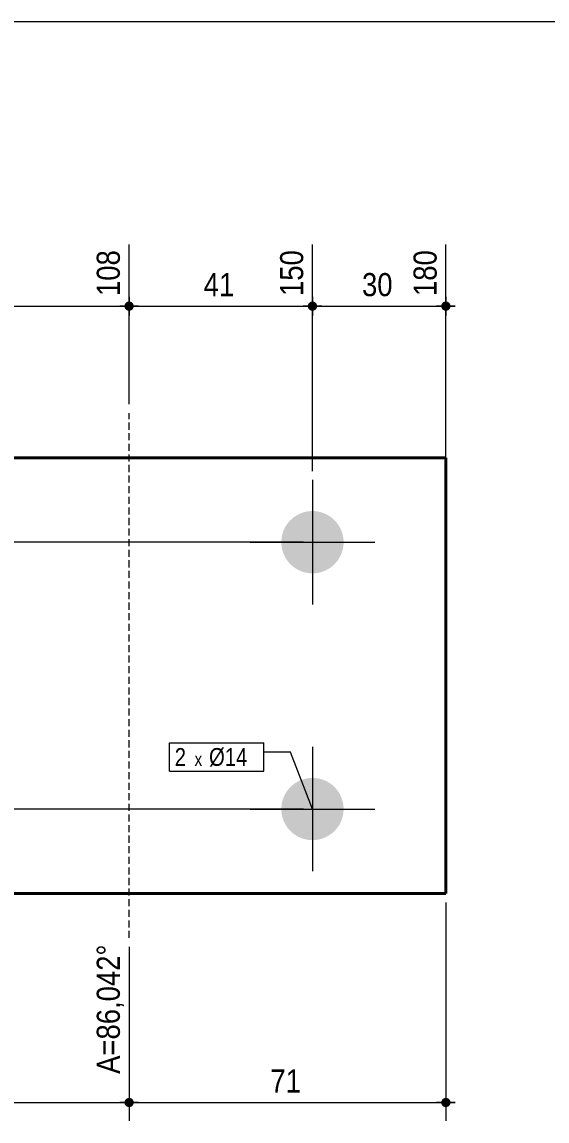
# Model space of a CAD drawing. Header units: millimetres. Extents: x 2 to 287, y 5 to 195.
# Drawn here: x 85.7 to 144.7, y 71.4 to 195 of the extents above; entities that cross this region are included whole.
import ezdxf

# ---------------------------------------------------------------- set-up
doc = ezdxf.new("R2010")
doc.units = ezdxf.units.MM
doc.linetypes.add('CACHE2', pattern=[1.190625, 0.79375, -0.396875])
for name, color, linetype, lineweight in [('Boulon', 7, 'Continuous', 0), ('Cache', 7, 'Continuous', 0), ('Cotation', 7, 'Continuous', 0), ('Désignation boulon', 3, 'Continuous', 0), ('Feuille dessin', 5, 'Continuous', 0), ('Piece', 2, 'Continuous', 0)]:
    doc.layers.add(name, color=color, linetype=linetype, lineweight=lineweight)
doc.styles.add('ARIAL', font='ARIAL.TTF')
doc.styles.add('COMIC_SANS_MS', font='COMIC.TTF')

# ---------------------------------------------------------------- blocks, each defined once
blk = doc.blocks.new('*A2')
at = {"layer": 'Boulon'}
for points in [[(118.24, 133.01), (118.16, 133.01), (118.07, 133.02), (117.99, 133.02), (117.9, 133.03), (117.82, 133.05), (117.73, 133.06), (117.65, 133.08), (117.56, 133.09), (117.48, 133.11), (117.4, 133.13), (117.31, 133.16), (117.23, 133.18), (117.15, 133.21), (117.07, 133.24), (116.99, 133.27), (116.91, 133.31), (116.83, 133.34), (116.76, 133.38), (116.68, 133.42), (116.6, 133.46), (116.53, 133.51), (116.46, 133.55), (116.39, 133.6), (116.31, 133.65), (116.24, 133.7), (116.18, 133.75), (116.11, 133.8), (116.04, 133.86), (115.98, 133.91), (115.92, 133.97), (115.85, 134.03), (115.79, 134.09), (115.74, 134.16), (115.68, 134.22), (115.62, 134.29), (115.57, 134.35), (115.52, 134.42), (115.47, 134.49), (115.42, 134.56), (115.37, 134.64), (115.33, 134.71), (115.28, 134.78), (115.24, 134.86), (115.2, 134.93), (115.17, 135.01), (115.13, 135.09), (115.1, 135.17), (115.06, 135.25), (115.03, 135.33), (115.01, 135.41), (114.98, 135.49), (114.96, 135.57), (114.93, 135.66), (114.91, 135.74), (114.9, 135.82), (114.88, 135.91), (114.87, 135.99), (114.86, 136.08), (114.85, 136.16), (114.84, 136.25), (114.83, 136.34), (114.83, 136.42), (114.83, 136.51), (114.83, 136.59), (114.83, 136.68), (114.84, 136.77), (114.85, 136.85), (114.86, 136.94), (114.87, 137.02), (114.88, 137.11), (114.9, 137.19), (114.91, 137.27), (114.93, 137.36), (114.96, 137.44), (114.98, 137.52), (115.01, 137.61), (115.03, 137.69), (115.06, 137.77), (115.1, 137.85), (115.13, 137.93), (115.17, 138), (115.2, 138.08), (115.24, 138.16), (115.28, 138.23), (115.33, 138.31), (115.37, 138.38), (115.42, 138.45), (115.47, 138.52), (115.52, 138.59), (115.57, 138.66), (115.62, 138.73), (115.68, 138.79), (115.74, 138.86), (115.79, 138.92), (115.85, 138.98), (115.92, 139.04), (115.98, 139.1), (116.04, 139.16), (116.11, 139.21), (116.18, 139.27), (116.24, 139.32), (116.31, 139.37), (116.39, 139.42), (116.46, 139.46), (116.53, 139.51), (116.6, 139.55), (116.68, 139.59), (116.76, 139.63), (116.83, 139.67), (116.91, 139.71), (116.99, 139.74), (117.07, 139.77), (117.15, 139.8), (117.23, 139.83), (117.31, 139.86), (117.4, 139.88), (117.48, 139.9), (117.56, 139.92), (117.65, 139.94), (117.73, 139.96), (117.82, 139.97), (117.9, 139.98), (117.99, 139.99), (118.07, 140), (118.16, 140), (118.24, 140.01), (118.33, 140.01), (118.42, 140.01), (118.5, 140), (118.59, 140), (118.67, 139.99), (118.76, 139.98), (118.84, 139.97), (118.93, 139.96), (119.01, 139.94), (119.1, 139.92), (119.18, 139.9), (119.26, 139.88), (119.35, 139.86), (119.43, 139.83), (119.51, 139.8), (119.59, 139.77), (119.67, 139.74), (119.75, 139.71), (119.83, 139.67), (119.9, 139.63), (119.98, 139.59), (120.05, 139.55), (120.13, 139.51), (120.2, 139.46), (120.27, 139.42), (120.35, 139.37), (120.41, 139.32), (120.48, 139.27), (120.55, 139.21), (120.62, 139.16), (120.68, 139.1), (120.74, 139.04), (120.8, 138.98), (120.86, 138.92), (120.92, 138.86), (120.98, 138.79), (121.04, 138.73), (121.09, 138.66), (121.14, 138.59), (121.19, 138.52), (121.24, 138.45), (121.29, 138.38), (121.33, 138.31), (121.38, 138.23), (121.42, 138.16), (121.46, 138.08), (121.49, 138), (121.53, 137.93), (121.56, 137.85), (121.6, 137.77), (121.63, 137.69), (121.65, 137.61), (121.68, 137.52), (121.7, 137.44), (121.72, 137.36), (121.74, 137.27), (121.76, 137.19), (121.78, 137.11), (121.79, 137.02), (121.8, 136.94), (121.81, 136.85), (121.82, 136.77), (121.83, 136.68), (121.83, 136.59), (121.83, 136.51), (121.83, 136.42), (121.83, 136.34), (121.82, 136.25), (121.81, 136.16), (121.8, 136.08), (121.79, 135.99), (121.78, 135.91), (121.76, 135.82), (121.74, 135.74), (121.72, 135.66), (121.7, 135.57), (121.68, 135.49), (121.65, 135.41), (121.63, 135.33), (121.6, 135.25), (121.56, 135.17), (121.53, 135.09), (121.49, 135.01), (121.46, 134.93), (121.42, 134.86), (121.38, 134.78), (121.33, 134.71), (121.29, 134.64), (121.24, 134.56), (121.19, 134.49), (121.14, 134.42), (121.09, 134.35), (121.04, 134.29), (120.98, 134.22), (120.92, 134.16), (120.86, 134.09), (120.8, 134.03), (120.74, 133.97), (120.68, 133.91), (120.62, 133.86), (120.55, 133.8), (120.48, 133.75), (120.41, 133.7), (120.35, 133.65), (120.27, 133.6), (120.2, 133.55), (120.13, 133.51), (120.05, 133.46), (119.98, 133.42), (119.9, 133.38), (119.83, 133.34), (119.75, 133.31), (119.67, 133.27), (119.59, 133.24), (119.51, 133.21), (119.43, 133.18), (119.35, 133.16), (119.26, 133.13), (119.18, 133.11), (119.1, 133.09), (119.01, 133.08), (118.93, 133.06), (118.84, 133.05), (118.76, 133.03), (118.67, 133.02), (118.59, 133.02), (118.5, 133.01), (118.42, 133.01), (118.33, 133.01)], [(118.24, 103.01), (118.16, 103.01), (118.07, 103.02), (117.99, 103.02), (117.9, 103.03), (117.82, 103.05), (117.73, 103.06), (117.65, 103.08), (117.56, 103.09), (117.48, 103.11), (117.4, 103.13), (117.31, 103.16), (117.23, 103.18), (117.15, 103.21), (117.07, 103.24), (116.99, 103.27), (116.91, 103.31), (116.83, 103.34), (116.76, 103.38), (116.68, 103.42), (116.6, 103.46), (116.53, 103.51), (116.46, 103.55), (116.39, 103.6), (116.31, 103.65), (116.24, 103.7), (116.18, 103.75), (116.11, 103.8), (116.04, 103.86), (115.98, 103.91), (115.92, 103.97), (115.85, 104.03), (115.79, 104.09), (115.74, 104.16), (115.68, 104.22), (115.62, 104.29), (115.57, 104.35), (115.52, 104.42), (115.47, 104.49), (115.42, 104.56), (115.37, 104.64), (115.33, 104.71), (115.28, 104.78), (115.24, 104.86), (115.2, 104.93), (115.17, 105.01), (115.13, 105.09), (115.1, 105.17), (115.06, 105.25), (115.03, 105.33), (115.01, 105.41), (114.98, 105.49), (114.96, 105.57), (114.93, 105.66), (114.91, 105.74), (114.9, 105.82), (114.88, 105.91), (114.87, 105.99), (114.86, 106.08), (114.85, 106.16), (114.84, 106.25), (114.83, 106.34), (114.83, 106.42), (114.83, 106.51), (114.83, 106.59), (114.83, 106.68), (114.84, 106.77), (114.85, 106.85), (114.86, 106.94), (114.87, 107.02), (114.88, 107.11), (114.9, 107.19), (114.91, 107.27), (114.93, 107.36), (114.96, 107.44), (114.98, 107.52), (115.01, 107.61), (115.03, 107.69), (115.06, 107.77), (115.1, 107.85), (115.13, 107.93), (115.17, 108), (115.2, 108.08), (115.24, 108.16), (115.28, 108.23), (115.33, 108.31), (115.37, 108.38), (115.42, 108.45), (115.47, 108.52), (115.52, 108.59), (115.57, 108.66), (115.62, 108.73), (115.68, 108.79), (115.74, 108.86), (115.79, 108.92), (115.85, 108.98), (115.92, 109.04), (115.98, 109.1), (116.04, 109.16), (116.11, 109.21), (116.18, 109.27), (116.24, 109.32), (116.31, 109.37), (116.39, 109.42), (116.46, 109.46), (116.53, 109.51), (116.6, 109.55), (116.68, 109.59), (116.76, 109.63), (116.83, 109.67), (116.91, 109.71), (116.99, 109.74), (117.07, 109.77), (117.15, 109.8), (117.23, 109.83), (117.31, 109.86), (117.4, 109.88), (117.48, 109.9), (117.56, 109.92), (117.65, 109.94), (117.73, 109.96), (117.82, 109.97), (117.9, 109.98), (117.99, 109.99), (118.07, 110), (118.16, 110), (118.24, 110.01), (118.33, 110.01), (118.42, 110.01), (118.5, 110), (118.59, 110), (118.67, 109.99), (118.76, 109.98), (118.84, 109.97), (118.93, 109.96), (119.01, 109.94), (119.1, 109.92), (119.18, 109.9), (119.26, 109.88), (119.35, 109.86), (119.43, 109.83), (119.51, 109.8), (119.59, 109.77), (119.67, 109.74), (119.75, 109.71), (119.83, 109.67), (119.9, 109.63), (119.98, 109.59), (120.05, 109.55), (120.13, 109.51), (120.2, 109.46), (120.27, 109.42), (120.35, 109.37), (120.41, 109.32), (120.48, 109.27), (120.55, 109.21), (120.62, 109.16), (120.68, 109.1), (120.74, 109.04), (120.8, 108.98), (120.86, 108.92), (120.92, 108.86), (120.98, 108.79), (121.04, 108.73), (121.09, 108.66), (121.14, 108.59), (121.19, 108.52), (121.24, 108.45), (121.29, 108.38), (121.33, 108.31), (121.38, 108.23), (121.42, 108.16), (121.46, 108.08), (121.49, 108), (121.53, 107.93), (121.56, 107.85), (121.6, 107.77), (121.63, 107.69), (121.65, 107.61), (121.68, 107.52), (121.7, 107.44), (121.72, 107.36), (121.74, 107.27), (121.76, 107.19), (121.78, 107.11), (121.79, 107.02), (121.8, 106.94), (121.81, 106.85), (121.82, 106.77), (121.83, 106.68), (121.83, 106.59), (121.83, 106.51), (121.83, 106.42), (121.83, 106.34), (121.82, 106.25), (121.81, 106.16), (121.8, 106.08), (121.79, 105.99), (121.78, 105.91), (121.76, 105.82), (121.74, 105.74), (121.72, 105.66), (121.7, 105.57), (121.68, 105.49), (121.65, 105.41), (121.63, 105.33), (121.6, 105.25), (121.56, 105.17), (121.53, 105.09), (121.49, 105.01), (121.46, 104.93), (121.42, 104.86), (121.38, 104.78), (121.33, 104.71), (121.29, 104.64), (121.24, 104.56), (121.19, 104.49), (121.14, 104.42), (121.09, 104.35), (121.04, 104.29), (120.98, 104.22), (120.92, 104.16), (120.86, 104.09), (120.8, 104.03), (120.74, 103.97), (120.68, 103.91), (120.62, 103.86), (120.55, 103.8), (120.48, 103.75), (120.41, 103.7), (120.35, 103.65), (120.27, 103.6), (120.2, 103.55), (120.13, 103.51), (120.05, 103.46), (119.98, 103.42), (119.9, 103.38), (119.83, 103.34), (119.75, 103.31), (119.67, 103.27), (119.59, 103.24), (119.51, 103.21), (119.43, 103.18), (119.35, 103.16), (119.26, 103.13), (119.18, 103.11), (119.1, 103.09), (119.01, 103.08), (118.93, 103.06), (118.84, 103.05), (118.76, 103.03), (118.67, 103.02), (118.59, 103.02), (118.5, 103.01), (118.42, 103.01), (118.33, 103.01)]]:
    blk.add_hatch(color=256, dxfattribs=at).paths.add_polyline_path(points, flags=17)
at = {"layer": 'Boulon', "linetype": 'Continuous', "lineweight": 0}
for p, q in [((118.33, 143.51), (118.33, 129.51)), ((111.33, 136.51), (125.33, 136.51)), ((118.33, 113.51), (118.33, 99.51)), ((111.33, 106.51), (125.33, 106.51))]:
    blk.add_line(p, q, dxfattribs=at)
blk = doc.blocks.new('*A3')
at = {"layer": 'Cache', "color": 7, "linetype": 'CACHE2', "lineweight": 20}
blk.add_line((97.720232, 92.007815), (97.720232, 151.007815), dxfattribs=at)
at = {"layer": 'Piece', "color": 2, "linetype": 'Continuous', "lineweight": 40}
for p, q in [((133.329719, 146.007815), (43.505356, 146.007815)), ((133.329719, 97.007815), (133.329719, 146.007815)), ((43.505356, 97.007815), (133.329719, 97.007815))]:
    blk.add_line(p, q, dxfattribs=at)
blk = doc.blocks.new('*A7')
at = {"layer": 'Feuille dessin', "linetype": 'Continuous', "lineweight": 0}
blk.add_line((282, 195), (5, 195), dxfattribs=at)
blk = doc.blocks.new('*A13')
at = {"layer": 'Cotation'}
for points in [[(68.48, 162.53), (68.45, 162.53), (68.43, 162.54), (68.4, 162.54), (68.38, 162.55), (68.35, 162.55), (68.33, 162.56), (68.3, 162.57), (68.28, 162.58), (68.26, 162.59), (68.23, 162.6), (68.21, 162.62), (68.19, 162.63), (68.17, 162.65), (68.15, 162.67), (68.13, 162.68), (68.12, 162.7), (68.1, 162.72), (68.08, 162.74), (68.07, 162.76), (68.06, 162.78), (68.04, 162.81), (68.03, 162.83), (68.02, 162.85), (68.01, 162.88), (68, 162.9), (68, 162.92), (67.99, 162.95), (67.99, 162.97), (67.98, 163), (67.98, 163.03), (67.98, 163.05), (67.98, 163.08), (67.98, 163.1), (67.99, 163.13), (67.99, 163.15), (68, 163.18), (68, 163.2), (68.01, 163.23), (68.02, 163.25), (68.03, 163.27), (68.04, 163.3), (68.06, 163.32), (68.07, 163.34), (68.08, 163.36), (68.1, 163.38), (68.12, 163.4), (68.13, 163.42), (68.15, 163.44), (68.17, 163.45), (68.19, 163.47), (68.21, 163.48), (68.23, 163.5), (68.26, 163.51), (68.28, 163.52), (68.3, 163.53), (68.33, 163.54), (68.35, 163.55), (68.38, 163.56), (68.4, 163.56), (68.43, 163.57), (68.45, 163.57), (68.48, 163.57), (68.5, 163.57), (68.53, 163.57), (68.55, 163.57), (68.58, 163.57), (68.6, 163.56), (68.63, 163.56), (68.65, 163.55), (68.68, 163.54), (68.7, 163.53), (68.72, 163.52), (68.75, 163.51), (68.77, 163.5), (68.79, 163.48), (68.81, 163.47), (68.83, 163.45), (68.85, 163.44), (68.87, 163.42), (68.89, 163.4), (68.9, 163.38), (68.92, 163.36), (68.93, 163.34), (68.95, 163.32), (68.96, 163.3), (68.97, 163.27), (68.98, 163.25), (68.99, 163.23), (69, 163.2), (69.01, 163.18), (69.01, 163.15), (69.02, 163.13), (69.02, 163.1), (69.02, 163.08), (69.02, 163.05), (69.02, 163.03), (69.02, 163), (69.02, 162.97), (69.01, 162.95), (69.01, 162.92), (69, 162.9), (68.99, 162.88), (68.98, 162.85), (68.97, 162.83), (68.96, 162.81), (68.95, 162.78), (68.93, 162.76), (68.92, 162.74), (68.9, 162.72), (68.89, 162.7), (68.87, 162.68), (68.85, 162.67), (68.83, 162.65), (68.81, 162.63), (68.79, 162.62), (68.77, 162.6), (68.75, 162.59), (68.72, 162.58), (68.7, 162.57), (68.68, 162.56), (68.65, 162.55), (68.63, 162.55), (68.6, 162.54), (68.58, 162.54), (68.55, 162.53), (68.53, 162.53), (68.5, 162.53)], [(97.69, 162.53), (97.67, 162.53), (97.64, 162.54), (97.62, 162.54), (97.59, 162.55), (97.57, 162.55), (97.55, 162.56), (97.52, 162.57), (97.5, 162.58), (97.48, 162.59), (97.45, 162.6), (97.43, 162.62), (97.41, 162.63), (97.39, 162.65), (97.37, 162.67), (97.35, 162.68), (97.33, 162.7), (97.32, 162.72), (97.3, 162.74), (97.29, 162.76), (97.27, 162.78), (97.26, 162.81), (97.25, 162.83), (97.24, 162.85), (97.23, 162.88), (97.22, 162.9), (97.22, 162.92), (97.21, 162.95), (97.21, 162.97), (97.2, 163), (97.2, 163.03), (97.2, 163.05), (97.2, 163.08), (97.2, 163.1), (97.21, 163.13), (97.21, 163.15), (97.22, 163.18), (97.22, 163.2), (97.23, 163.23), (97.24, 163.25), (97.25, 163.27), (97.26, 163.3), (97.27, 163.32), (97.29, 163.34), (97.3, 163.36), (97.32, 163.38), (97.33, 163.4), (97.35, 163.42), (97.37, 163.44), (97.39, 163.45), (97.41, 163.47), (97.43, 163.48), (97.45, 163.5), (97.48, 163.51), (97.5, 163.52), (97.52, 163.53), (97.55, 163.54), (97.57, 163.55), (97.59, 163.56), (97.62, 163.56), (97.64, 163.57), (97.67, 163.57), (97.69, 163.57), (97.72, 163.57), (97.75, 163.57), (97.77, 163.57), (97.8, 163.57), (97.82, 163.56), (97.85, 163.56), (97.87, 163.55), (97.9, 163.54), (97.92, 163.53), (97.94, 163.52), (97.97, 163.51), (97.99, 163.5), (98.01, 163.48), (98.03, 163.47), (98.05, 163.45), (98.07, 163.44), (98.09, 163.42), (98.11, 163.4), (98.12, 163.38), (98.14, 163.36), (98.15, 163.34), (98.17, 163.32), (98.18, 163.3), (98.19, 163.27), (98.2, 163.25), (98.21, 163.23), (98.22, 163.2), (98.22, 163.18), (98.23, 163.15), (98.23, 163.13), (98.24, 163.1), (98.24, 163.08), (98.24, 163.05), (98.24, 163.03), (98.24, 163), (98.23, 162.97), (98.23, 162.95), (98.22, 162.92), (98.22, 162.9), (98.21, 162.88), (98.2, 162.85), (98.19, 162.83), (98.18, 162.81), (98.17, 162.78), (98.15, 162.76), (98.14, 162.74), (98.12, 162.72), (98.11, 162.7), (98.09, 162.68), (98.07, 162.67), (98.05, 162.65), (98.03, 162.63), (98.01, 162.62), (97.99, 162.6), (97.97, 162.59), (97.94, 162.58), (97.92, 162.57), (97.9, 162.56), (97.87, 162.55), (97.85, 162.55), (97.82, 162.54), (97.8, 162.54), (97.77, 162.53), (97.75, 162.53), (97.72, 162.53)]]:
    blk.add_hatch(color=256, dxfattribs=at).paths.add_polyline_path(points, flags=17)
at = {"layer": 'Cotation', "linetype": 'Continuous', "lineweight": 0}
for p, q in [((97.72, 152.01), (97.72, 169.98)), ((68.5, 107.51), (68.5, 168.05)), ((68.5, 164.09), (68.5, 162.01)), ((97.72, 164.09), (97.72, 162.01)), ((69.54, 163.05), (67.46, 163.05)), ((68.5, 163.05), (67.46, 163.05)), ((68.5, 163.05), (97.72, 163.05)), ((98.76, 163.05), (96.68, 163.05)), ((97.72, 163.05), (98.76, 163.05))]:
    blk.add_line(p, q, dxfattribs=at)
at = {"layer": 'Cotation'}
for p in [(68.5, 163.05), (97.72, 163.05)]:
    blk.add_point(p, dxfattribs=at)
at = {"layer": 'Cotation', "style": 'ARIAL', "width": 0.85}
blk.add_text('108', height=2.6, rotation=90.0002, dxfattribs=at).set_placement((96.68, 164.19))
blk.add_text('58', height=2.6, dxfattribs=at).set_placement((81.18, 164.17))
blk = doc.blocks.new('*A14')
at = {"layer": 'Cotation'}
for points in [[(97.69, 162.53), (97.67, 162.53), (97.64, 162.54), (97.62, 162.54), (97.59, 162.55), (97.57, 162.55), (97.55, 162.56), (97.52, 162.57), (97.5, 162.58), (97.48, 162.59), (97.45, 162.6), (97.43, 162.62), (97.41, 162.63), (97.39, 162.65), (97.37, 162.67), (97.35, 162.68), (97.33, 162.7), (97.32, 162.72), (97.3, 162.74), (97.29, 162.76), (97.27, 162.78), (97.26, 162.81), (97.25, 162.83), (97.24, 162.85), (97.23, 162.88), (97.22, 162.9), (97.22, 162.92), (97.21, 162.95), (97.21, 162.97), (97.2, 163), (97.2, 163.03), (97.2, 163.05), (97.2, 163.08), (97.2, 163.1), (97.21, 163.13), (97.21, 163.15), (97.22, 163.18), (97.22, 163.2), (97.23, 163.23), (97.24, 163.25), (97.25, 163.27), (97.26, 163.3), (97.27, 163.32), (97.29, 163.34), (97.3, 163.36), (97.32, 163.38), (97.33, 163.4), (97.35, 163.42), (97.37, 163.44), (97.39, 163.45), (97.41, 163.47), (97.43, 163.48), (97.45, 163.5), (97.48, 163.51), (97.5, 163.52), (97.52, 163.53), (97.55, 163.54), (97.57, 163.55), (97.59, 163.56), (97.62, 163.56), (97.64, 163.57), (97.67, 163.57), (97.69, 163.57), (97.72, 163.57), (97.75, 163.57), (97.77, 163.57), (97.8, 163.57), (97.82, 163.56), (97.85, 163.56), (97.87, 163.55), (97.9, 163.54), (97.92, 163.53), (97.94, 163.52), (97.97, 163.51), (97.99, 163.5), (98.01, 163.48), (98.03, 163.47), (98.05, 163.45), (98.07, 163.44), (98.09, 163.42), (98.11, 163.4), (98.12, 163.38), (98.14, 163.36), (98.15, 163.34), (98.17, 163.32), (98.18, 163.3), (98.19, 163.27), (98.2, 163.25), (98.21, 163.23), (98.22, 163.2), (98.22, 163.18), (98.23, 163.15), (98.23, 163.13), (98.24, 163.1), (98.24, 163.08), (98.24, 163.05), (98.24, 163.03), (98.24, 163), (98.23, 162.97), (98.23, 162.95), (98.22, 162.92), (98.22, 162.9), (98.21, 162.88), (98.2, 162.85), (98.19, 162.83), (98.18, 162.81), (98.17, 162.78), (98.15, 162.76), (98.14, 162.74), (98.12, 162.72), (98.11, 162.7), (98.09, 162.68), (98.07, 162.67), (98.05, 162.65), (98.03, 162.63), (98.01, 162.62), (97.99, 162.6), (97.97, 162.59), (97.94, 162.58), (97.92, 162.57), (97.9, 162.56), (97.87, 162.55), (97.85, 162.55), (97.82, 162.54), (97.8, 162.54), (97.77, 162.53), (97.75, 162.53), (97.72, 162.53)], [(118.3, 162.53), (118.28, 162.53), (118.25, 162.54), (118.23, 162.54), (118.2, 162.55), (118.18, 162.55), (118.15, 162.56), (118.13, 162.57), (118.11, 162.58), (118.08, 162.59), (118.06, 162.6), (118.04, 162.62), (118.02, 162.63), (118, 162.65), (117.98, 162.67), (117.96, 162.68), (117.94, 162.7), (117.93, 162.72), (117.91, 162.74), (117.9, 162.76), (117.88, 162.78), (117.87, 162.81), (117.86, 162.83), (117.85, 162.85), (117.84, 162.88), (117.83, 162.9), (117.83, 162.92), (117.82, 162.95), (117.82, 162.97), (117.81, 163), (117.81, 163.03), (117.81, 163.05), (117.81, 163.08), (117.81, 163.1), (117.82, 163.13), (117.82, 163.15), (117.83, 163.18), (117.83, 163.2), (117.84, 163.23), (117.85, 163.25), (117.86, 163.27), (117.87, 163.3), (117.88, 163.32), (117.9, 163.34), (117.91, 163.36), (117.93, 163.38), (117.94, 163.4), (117.96, 163.42), (117.98, 163.44), (118, 163.45), (118.02, 163.47), (118.04, 163.48), (118.06, 163.5), (118.08, 163.51), (118.11, 163.52), (118.13, 163.53), (118.15, 163.54), (118.18, 163.55), (118.2, 163.56), (118.23, 163.56), (118.25, 163.57), (118.28, 163.57), (118.3, 163.57), (118.33, 163.57), (118.36, 163.57), (118.38, 163.57), (118.41, 163.57), (118.43, 163.56), (118.46, 163.56), (118.48, 163.55), (118.5, 163.54), (118.53, 163.53), (118.55, 163.52), (118.57, 163.51), (118.6, 163.5), (118.62, 163.48), (118.64, 163.47), (118.66, 163.45), (118.68, 163.44), (118.7, 163.42), (118.72, 163.4), (118.73, 163.38), (118.75, 163.36), (118.76, 163.34), (118.78, 163.32), (118.79, 163.3), (118.8, 163.27), (118.81, 163.25), (118.82, 163.23), (118.83, 163.2), (118.83, 163.18), (118.84, 163.15), (118.84, 163.13), (118.85, 163.1), (118.85, 163.08), (118.85, 163.05), (118.85, 163.03), (118.85, 163), (118.84, 162.97), (118.84, 162.95), (118.83, 162.92), (118.83, 162.9), (118.82, 162.88), (118.81, 162.85), (118.8, 162.83), (118.79, 162.81), (118.78, 162.78), (118.76, 162.76), (118.75, 162.74), (118.73, 162.72), (118.72, 162.7), (118.7, 162.68), (118.68, 162.67), (118.66, 162.65), (118.64, 162.63), (118.62, 162.62), (118.6, 162.6), (118.57, 162.59), (118.55, 162.58), (118.53, 162.57), (118.5, 162.56), (118.48, 162.55), (118.46, 162.55), (118.43, 162.54), (118.41, 162.54), (118.38, 162.53), (118.36, 162.53), (118.33, 162.53)]]:
    blk.add_hatch(color=256, dxfattribs=at).paths.add_polyline_path(points, flags=17)
at = {"layer": 'Cotation', "linetype": 'Continuous', "lineweight": 0}
for p, q in [((97.72, 152.01), (97.72, 169.98)), ((118.33, 144.51), (118.33, 169.98)), ((97.72, 164.09), (97.72, 162.01)), ((118.33, 164.09), (118.33, 162.01)), ((98.76, 163.05), (96.68, 163.05)), ((97.72, 163.05), (96.68, 163.05)), ((97.72, 163.05), (118.33, 163.05)), ((119.37, 163.05), (117.29, 163.05)), ((118.33, 163.05), (119.37, 163.05))]:
    blk.add_line(p, q, dxfattribs=at)
at = {"layer": 'Cotation'}
for p in [(97.72, 163.05), (118.33, 163.05)]:
    blk.add_point(p, dxfattribs=at)
at = {"layer": 'Cotation', "style": 'ARIAL', "width": 0.85}
blk.add_text('150', height=2.6, rotation=90.0002, dxfattribs=at).set_placement((117.29, 164.19))
blk.add_text('41', height=2.6, dxfattribs=at).set_placement((106.1, 164.17))
blk = doc.blocks.new('*A15')
at = {"layer": 'Cotation'}
for points in [[(118.3, 162.53), (118.28, 162.53), (118.25, 162.54), (118.23, 162.54), (118.2, 162.55), (118.18, 162.55), (118.15, 162.56), (118.13, 162.57), (118.11, 162.58), (118.08, 162.59), (118.06, 162.6), (118.04, 162.62), (118.02, 162.63), (118, 162.65), (117.98, 162.67), (117.96, 162.68), (117.94, 162.7), (117.93, 162.72), (117.91, 162.74), (117.9, 162.76), (117.88, 162.78), (117.87, 162.81), (117.86, 162.83), (117.85, 162.85), (117.84, 162.88), (117.83, 162.9), (117.83, 162.92), (117.82, 162.95), (117.82, 162.97), (117.81, 163), (117.81, 163.03), (117.81, 163.05), (117.81, 163.08), (117.81, 163.1), (117.82, 163.13), (117.82, 163.15), (117.83, 163.18), (117.83, 163.2), (117.84, 163.23), (117.85, 163.25), (117.86, 163.27), (117.87, 163.3), (117.88, 163.32), (117.9, 163.34), (117.91, 163.36), (117.93, 163.38), (117.94, 163.4), (117.96, 163.42), (117.98, 163.44), (118, 163.45), (118.02, 163.47), (118.04, 163.48), (118.06, 163.5), (118.08, 163.51), (118.11, 163.52), (118.13, 163.53), (118.15, 163.54), (118.18, 163.55), (118.2, 163.56), (118.23, 163.56), (118.25, 163.57), (118.28, 163.57), (118.3, 163.57), (118.33, 163.57), (118.36, 163.57), (118.38, 163.57), (118.41, 163.57), (118.43, 163.56), (118.46, 163.56), (118.48, 163.55), (118.5, 163.54), (118.53, 163.53), (118.55, 163.52), (118.57, 163.51), (118.6, 163.5), (118.62, 163.48), (118.64, 163.47), (118.66, 163.45), (118.68, 163.44), (118.7, 163.42), (118.72, 163.4), (118.73, 163.38), (118.75, 163.36), (118.76, 163.34), (118.78, 163.32), (118.79, 163.3), (118.8, 163.27), (118.81, 163.25), (118.82, 163.23), (118.83, 163.2), (118.83, 163.18), (118.84, 163.15), (118.84, 163.13), (118.85, 163.1), (118.85, 163.08), (118.85, 163.05), (118.85, 163.03), (118.85, 163), (118.84, 162.97), (118.84, 162.95), (118.83, 162.92), (118.83, 162.9), (118.82, 162.88), (118.81, 162.85), (118.8, 162.83), (118.79, 162.81), (118.78, 162.78), (118.76, 162.76), (118.75, 162.74), (118.73, 162.72), (118.72, 162.7), (118.7, 162.68), (118.68, 162.67), (118.66, 162.65), (118.64, 162.63), (118.62, 162.62), (118.6, 162.6), (118.57, 162.59), (118.55, 162.58), (118.53, 162.57), (118.5, 162.56), (118.48, 162.55), (118.46, 162.55), (118.43, 162.54), (118.41, 162.54), (118.38, 162.53), (118.36, 162.53), (118.33, 162.53)], [(133.3, 162.53), (133.28, 162.53), (133.25, 162.54), (133.23, 162.54), (133.2, 162.55), (133.18, 162.55), (133.15, 162.56), (133.13, 162.57), (133.11, 162.58), (133.08, 162.59), (133.06, 162.6), (133.04, 162.62), (133.02, 162.63), (133, 162.65), (132.98, 162.67), (132.96, 162.68), (132.94, 162.7), (132.93, 162.72), (132.91, 162.74), (132.9, 162.76), (132.88, 162.78), (132.87, 162.81), (132.86, 162.83), (132.85, 162.85), (132.84, 162.88), (132.83, 162.9), (132.83, 162.92), (132.82, 162.95), (132.82, 162.97), (132.81, 163), (132.81, 163.03), (132.81, 163.05), (132.81, 163.08), (132.81, 163.1), (132.82, 163.13), (132.82, 163.15), (132.83, 163.18), (132.83, 163.2), (132.84, 163.23), (132.85, 163.25), (132.86, 163.27), (132.87, 163.3), (132.88, 163.32), (132.9, 163.34), (132.91, 163.36), (132.93, 163.38), (132.94, 163.4), (132.96, 163.42), (132.98, 163.44), (133, 163.45), (133.02, 163.47), (133.04, 163.48), (133.06, 163.5), (133.08, 163.51), (133.11, 163.52), (133.13, 163.53), (133.15, 163.54), (133.18, 163.55), (133.2, 163.56), (133.23, 163.56), (133.25, 163.57), (133.28, 163.57), (133.3, 163.57), (133.33, 163.57), (133.36, 163.57), (133.38, 163.57), (133.41, 163.57), (133.43, 163.56), (133.46, 163.56), (133.48, 163.55), (133.5, 163.54), (133.53, 163.53), (133.55, 163.52), (133.57, 163.51), (133.6, 163.5), (133.62, 163.48), (133.64, 163.47), (133.66, 163.45), (133.68, 163.44), (133.7, 163.42), (133.72, 163.4), (133.73, 163.38), (133.75, 163.36), (133.76, 163.34), (133.78, 163.32), (133.79, 163.3), (133.8, 163.27), (133.81, 163.25), (133.82, 163.23), (133.83, 163.2), (133.83, 163.18), (133.84, 163.15), (133.84, 163.13), (133.85, 163.1), (133.85, 163.08), (133.85, 163.05), (133.85, 163.03), (133.85, 163), (133.84, 162.97), (133.84, 162.95), (133.83, 162.92), (133.83, 162.9), (133.82, 162.88), (133.81, 162.85), (133.8, 162.83), (133.79, 162.81), (133.78, 162.78), (133.76, 162.76), (133.75, 162.74), (133.73, 162.72), (133.72, 162.7), (133.7, 162.68), (133.68, 162.67), (133.66, 162.65), (133.64, 162.63), (133.62, 162.62), (133.6, 162.6), (133.57, 162.59), (133.55, 162.58), (133.53, 162.57), (133.5, 162.56), (133.48, 162.55), (133.46, 162.55), (133.43, 162.54), (133.41, 162.54), (133.38, 162.53), (133.36, 162.53), (133.33, 162.53)]]:
    blk.add_hatch(color=256, dxfattribs=at).paths.add_polyline_path(points, flags=17)
at = {"layer": 'Cotation', "linetype": 'Continuous', "lineweight": 0}
for p, q in [((118.33, 144.51), (118.33, 169.98)), ((133.33, 98.01), (133.33, 169.98)), ((118.33, 164.09), (118.33, 162.01)), ((133.33, 164.09), (133.33, 162.01)), ((119.37, 163.05), (117.29, 163.05)), ((118.33, 163.05), (117.29, 163.05)), ((118.33, 163.05), (133.33, 163.05)), ((134.37, 163.05), (132.29, 163.05)), ((133.33, 163.05), (134.37, 163.05))]:
    blk.add_line(p, q, dxfattribs=at)
at = {"layer": 'Cotation'}
for p in [(118.33, 163.05), (133.33, 163.05)]:
    blk.add_point(p, dxfattribs=at)
at = {"layer": 'Cotation', "style": 'ARIAL', "width": 0.85}
blk.add_text('180', height=2.6, rotation=90.0002, dxfattribs=at).set_placement((132.29, 164.19))
blk.add_text('30', height=2.6, dxfattribs=at).set_placement((123.9, 164.17))
blk = doc.blocks.new('*A17')
at = {"layer": 'Cotation', "linetype": 'Continuous', "lineweight": 0}
blk.add_line((117.33, 106.51), (31.09, 106.51), dxfattribs=at)
blk = doc.blocks.new('*A18')
at = {"layer": 'Cotation', "linetype": 'Continuous', "lineweight": 0}
for p, q in [((117.33, 136.51), (31.09, 136.51)), ((117.33, 106.51), (31.09, 106.51))]:
    blk.add_line(p, q, dxfattribs=at)
blk = doc.blocks.new('*A19')
at = {"layer": 'Cotation', "linetype": 'Continuous', "lineweight": 0}
blk.add_line((117.33, 136.51), (31.09, 136.51), dxfattribs=at)
blk = doc.blocks.new('*A20')
at = {"layer": 'Cotation'}
for points in [[(43.48, 72.99), (43.45, 72.99), (43.43, 72.99), (43.4, 73), (43.38, 73), (43.35, 73.01), (43.33, 73.02), (43.31, 73.03), (43.28, 73.04), (43.26, 73.05), (43.24, 73.06), (43.22, 73.08), (43.2, 73.09), (43.18, 73.11), (43.16, 73.12), (43.14, 73.14), (43.12, 73.16), (43.1, 73.18), (43.09, 73.2), (43.07, 73.22), (43.06, 73.24), (43.05, 73.26), (43.04, 73.29), (43.02, 73.31), (43.02, 73.33), (43.01, 73.36), (43, 73.38), (43, 73.41), (42.99, 73.43), (42.99, 73.46), (42.99, 73.48), (42.99, 73.51), (42.99, 73.53), (42.99, 73.56), (42.99, 73.58), (43, 73.61), (43, 73.63), (43.01, 73.66), (43.02, 73.68), (43.02, 73.71), (43.04, 73.73), (43.05, 73.75), (43.06, 73.78), (43.07, 73.8), (43.09, 73.82), (43.1, 73.84), (43.12, 73.86), (43.14, 73.88), (43.16, 73.89), (43.18, 73.91), (43.2, 73.93), (43.22, 73.94), (43.24, 73.95), (43.26, 73.97), (43.28, 73.98), (43.31, 73.99), (43.33, 74), (43.35, 74.01), (43.38, 74.01), (43.4, 74.02), (43.43, 74.02), (43.45, 74.03), (43.48, 74.03), (43.51, 74.03), (43.53, 74.03), (43.56, 74.03), (43.58, 74.02), (43.61, 74.02), (43.63, 74.01), (43.66, 74.01), (43.68, 74), (43.7, 73.99), (43.73, 73.98), (43.75, 73.97), (43.77, 73.95), (43.79, 73.94), (43.82, 73.93), (43.84, 73.91), (43.85, 73.89), (43.87, 73.88), (43.89, 73.86), (43.91, 73.84), (43.92, 73.82), (43.94, 73.8), (43.95, 73.78), (43.96, 73.75), (43.98, 73.73), (43.99, 73.71), (43.99, 73.68), (44, 73.66), (44.01, 73.63), (44.02, 73.61), (44.02, 73.58), (44.02, 73.56), (44.02, 73.53), (44.03, 73.51), (44.02, 73.48), (44.02, 73.46), (44.02, 73.43), (44.02, 73.41), (44.01, 73.38), (44, 73.36), (43.99, 73.33), (43.99, 73.31), (43.98, 73.29), (43.96, 73.26), (43.95, 73.24), (43.94, 73.22), (43.92, 73.2), (43.91, 73.18), (43.89, 73.16), (43.87, 73.14), (43.85, 73.12), (43.84, 73.11), (43.82, 73.09), (43.79, 73.08), (43.77, 73.06), (43.75, 73.05), (43.73, 73.04), (43.7, 73.03), (43.68, 73.02), (43.66, 73.01), (43.63, 73), (43.61, 73), (43.58, 72.99), (43.56, 72.99), (43.53, 72.99), (43.51, 72.99)], [(97.69, 72.99), (97.67, 72.99), (97.64, 72.99), (97.62, 73), (97.59, 73), (97.57, 73.01), (97.55, 73.02), (97.52, 73.03), (97.5, 73.04), (97.48, 73.05), (97.45, 73.06), (97.43, 73.08), (97.41, 73.09), (97.39, 73.11), (97.37, 73.12), (97.35, 73.14), (97.33, 73.16), (97.32, 73.18), (97.3, 73.2), (97.29, 73.22), (97.27, 73.24), (97.26, 73.26), (97.25, 73.29), (97.24, 73.31), (97.23, 73.33), (97.22, 73.36), (97.22, 73.38), (97.21, 73.41), (97.21, 73.43), (97.2, 73.46), (97.2, 73.48), (97.2, 73.51), (97.2, 73.53), (97.2, 73.56), (97.21, 73.58), (97.21, 73.61), (97.22, 73.63), (97.22, 73.66), (97.23, 73.68), (97.24, 73.71), (97.25, 73.73), (97.26, 73.75), (97.27, 73.78), (97.29, 73.8), (97.3, 73.82), (97.32, 73.84), (97.33, 73.86), (97.35, 73.88), (97.37, 73.89), (97.39, 73.91), (97.41, 73.93), (97.43, 73.94), (97.45, 73.95), (97.48, 73.97), (97.5, 73.98), (97.52, 73.99), (97.55, 74), (97.57, 74.01), (97.59, 74.01), (97.62, 74.02), (97.64, 74.02), (97.67, 74.03), (97.69, 74.03), (97.72, 74.03), (97.75, 74.03), (97.77, 74.03), (97.8, 74.02), (97.82, 74.02), (97.85, 74.01), (97.87, 74.01), (97.9, 74), (97.92, 73.99), (97.94, 73.98), (97.97, 73.97), (97.99, 73.95), (98.01, 73.94), (98.03, 73.93), (98.05, 73.91), (98.07, 73.89), (98.09, 73.88), (98.11, 73.86), (98.12, 73.84), (98.14, 73.82), (98.15, 73.8), (98.17, 73.78), (98.18, 73.75), (98.19, 73.73), (98.2, 73.71), (98.21, 73.68), (98.22, 73.66), (98.22, 73.63), (98.23, 73.61), (98.23, 73.58), (98.24, 73.56), (98.24, 73.53), (98.24, 73.51), (98.24, 73.48), (98.24, 73.46), (98.23, 73.43), (98.23, 73.41), (98.22, 73.38), (98.22, 73.36), (98.21, 73.33), (98.2, 73.31), (98.19, 73.29), (98.18, 73.26), (98.17, 73.24), (98.15, 73.22), (98.14, 73.2), (98.12, 73.18), (98.11, 73.16), (98.09, 73.14), (98.07, 73.12), (98.05, 73.11), (98.03, 73.09), (98.01, 73.08), (97.99, 73.06), (97.97, 73.05), (97.94, 73.04), (97.92, 73.03), (97.9, 73.02), (97.87, 73.01), (97.85, 73), (97.82, 73), (97.8, 72.99), (97.77, 72.99), (97.75, 72.99), (97.72, 72.99)]]:
    blk.add_hatch(color=256, dxfattribs=at).paths.add_polyline_path(points, flags=17)
at = {"layer": 'Cotation', "linetype": 'Continuous', "lineweight": 0}
for p, q in [((43.51, 96.01), (43.51, 71.43)), ((97.72, 91.01), (97.72, 71.43)), ((43.51, 74.55), (43.51, 72.47)), ((97.72, 74.55), (97.72, 72.47)), ((44.55, 73.51), (42.47, 73.51)), ((43.51, 73.51), (42.47, 73.51)), ((43.51, 73.51), (97.72, 73.51)), ((98.76, 73.51), (96.68, 73.51)), ((97.72, 73.51), (98.76, 73.51))]:
    blk.add_line(p, q, dxfattribs=at)
at = {"layer": 'Cotation'}
for p in [(43.51, 73.51), (97.72, 73.51)]:
    blk.add_point(p, dxfattribs=at)
at = {"layer": 'Cotation', "style": 'ARIAL', "width": 0.85}
blk.add_text('108', height=2.6, dxfattribs=at).set_placement((67.72, 74.63))
blk = doc.blocks.new('*A21')
at = {"layer": 'Cotation'}
for points in [[(97.69, 72.99), (97.67, 72.99), (97.64, 72.99), (97.62, 73), (97.59, 73), (97.57, 73.01), (97.55, 73.02), (97.52, 73.03), (97.5, 73.04), (97.48, 73.05), (97.45, 73.06), (97.43, 73.08), (97.41, 73.09), (97.39, 73.11), (97.37, 73.12), (97.35, 73.14), (97.33, 73.16), (97.32, 73.18), (97.3, 73.2), (97.29, 73.22), (97.27, 73.24), (97.26, 73.26), (97.25, 73.29), (97.24, 73.31), (97.23, 73.33), (97.22, 73.36), (97.22, 73.38), (97.21, 73.41), (97.21, 73.43), (97.2, 73.46), (97.2, 73.48), (97.2, 73.51), (97.2, 73.53), (97.2, 73.56), (97.21, 73.58), (97.21, 73.61), (97.22, 73.63), (97.22, 73.66), (97.23, 73.68), (97.24, 73.71), (97.25, 73.73), (97.26, 73.75), (97.27, 73.78), (97.29, 73.8), (97.3, 73.82), (97.32, 73.84), (97.33, 73.86), (97.35, 73.88), (97.37, 73.89), (97.39, 73.91), (97.41, 73.93), (97.43, 73.94), (97.45, 73.95), (97.48, 73.97), (97.5, 73.98), (97.52, 73.99), (97.55, 74), (97.57, 74.01), (97.59, 74.01), (97.62, 74.02), (97.64, 74.02), (97.67, 74.03), (97.69, 74.03), (97.72, 74.03), (97.75, 74.03), (97.77, 74.03), (97.8, 74.02), (97.82, 74.02), (97.85, 74.01), (97.87, 74.01), (97.9, 74), (97.92, 73.99), (97.94, 73.98), (97.97, 73.97), (97.99, 73.95), (98.01, 73.94), (98.03, 73.93), (98.05, 73.91), (98.07, 73.89), (98.09, 73.88), (98.11, 73.86), (98.12, 73.84), (98.14, 73.82), (98.15, 73.8), (98.17, 73.78), (98.18, 73.75), (98.19, 73.73), (98.2, 73.71), (98.21, 73.68), (98.22, 73.66), (98.22, 73.63), (98.23, 73.61), (98.23, 73.58), (98.24, 73.56), (98.24, 73.53), (98.24, 73.51), (98.24, 73.48), (98.24, 73.46), (98.23, 73.43), (98.23, 73.41), (98.22, 73.38), (98.22, 73.36), (98.21, 73.33), (98.2, 73.31), (98.19, 73.29), (98.18, 73.26), (98.17, 73.24), (98.15, 73.22), (98.14, 73.2), (98.12, 73.18), (98.11, 73.16), (98.09, 73.14), (98.07, 73.12), (98.05, 73.11), (98.03, 73.09), (98.01, 73.08), (97.99, 73.06), (97.97, 73.05), (97.94, 73.04), (97.92, 73.03), (97.9, 73.02), (97.87, 73.01), (97.85, 73), (97.82, 73), (97.8, 72.99), (97.77, 72.99), (97.75, 72.99), (97.72, 72.99)], [(133.3, 72.99), (133.28, 72.99), (133.25, 72.99), (133.23, 73), (133.2, 73), (133.18, 73.01), (133.15, 73.02), (133.13, 73.03), (133.11, 73.04), (133.08, 73.05), (133.06, 73.06), (133.04, 73.08), (133.02, 73.09), (133, 73.11), (132.98, 73.12), (132.96, 73.14), (132.94, 73.16), (132.93, 73.18), (132.91, 73.2), (132.9, 73.22), (132.88, 73.24), (132.87, 73.26), (132.86, 73.29), (132.85, 73.31), (132.84, 73.33), (132.83, 73.36), (132.83, 73.38), (132.82, 73.41), (132.82, 73.43), (132.81, 73.46), (132.81, 73.48), (132.81, 73.51), (132.81, 73.53), (132.81, 73.56), (132.82, 73.58), (132.82, 73.61), (132.83, 73.63), (132.83, 73.66), (132.84, 73.68), (132.85, 73.71), (132.86, 73.73), (132.87, 73.75), (132.88, 73.78), (132.9, 73.8), (132.91, 73.82), (132.93, 73.84), (132.94, 73.86), (132.96, 73.88), (132.98, 73.89), (133, 73.91), (133.02, 73.93), (133.04, 73.94), (133.06, 73.95), (133.08, 73.97), (133.11, 73.98), (133.13, 73.99), (133.15, 74), (133.18, 74.01), (133.2, 74.01), (133.23, 74.02), (133.25, 74.02), (133.28, 74.03), (133.3, 74.03), (133.33, 74.03), (133.36, 74.03), (133.38, 74.03), (133.41, 74.02), (133.43, 74.02), (133.46, 74.01), (133.48, 74.01), (133.5, 74), (133.53, 73.99), (133.55, 73.98), (133.57, 73.97), (133.6, 73.95), (133.62, 73.94), (133.64, 73.93), (133.66, 73.91), (133.68, 73.89), (133.7, 73.88), (133.72, 73.86), (133.73, 73.84), (133.75, 73.82), (133.76, 73.8), (133.78, 73.78), (133.79, 73.75), (133.8, 73.73), (133.81, 73.71), (133.82, 73.68), (133.83, 73.66), (133.83, 73.63), (133.84, 73.61), (133.84, 73.58), (133.85, 73.56), (133.85, 73.53), (133.85, 73.51), (133.85, 73.48), (133.85, 73.46), (133.84, 73.43), (133.84, 73.41), (133.83, 73.38), (133.83, 73.36), (133.82, 73.33), (133.81, 73.31), (133.8, 73.29), (133.79, 73.26), (133.78, 73.24), (133.76, 73.22), (133.75, 73.2), (133.73, 73.18), (133.72, 73.16), (133.7, 73.14), (133.68, 73.12), (133.66, 73.11), (133.64, 73.09), (133.62, 73.08), (133.6, 73.06), (133.57, 73.05), (133.55, 73.04), (133.53, 73.03), (133.5, 73.02), (133.48, 73.01), (133.46, 73), (133.43, 73), (133.41, 72.99), (133.38, 72.99), (133.36, 72.99), (133.33, 72.99)]]:
    blk.add_hatch(color=256, dxfattribs=at).paths.add_polyline_path(points, flags=17)
at = {"layer": 'Cotation', "linetype": 'Continuous', "lineweight": 0}
for p, q in [((133.33, 96.01), (133.33, 71.43)), ((97.72, 91.01), (97.72, 71.43)), ((97.72, 74.55), (97.72, 72.47)), ((133.33, 74.55), (133.33, 72.47)), ((98.76, 73.51), (96.68, 73.51)), ((97.72, 73.51), (96.68, 73.51)), ((97.72, 73.51), (133.33, 73.51)), ((134.37, 73.51), (132.29, 73.51)), ((133.33, 73.51), (134.37, 73.51))]:
    blk.add_line(p, q, dxfattribs=at)
at = {"layer": 'Cotation'}
for p in [(97.72, 73.51), (133.33, 73.51)]:
    blk.add_point(p, dxfattribs=at)
at = {"layer": 'Cotation', "style": 'ARIAL', "width": 0.85}
blk.add_text('A=86,042°', height=2.6, rotation=90.0002, dxfattribs=at).set_placement((96.68, 76.73))
blk.add_text('71', height=2.6, dxfattribs=at).set_placement((113.6, 74.63))
blk = doc.blocks.new('*A22')
at = {"layer": 'Désignation boulon', "linetype": 'Continuous', "lineweight": 0}
for p, q in [((102.24999, 113.959848), (112.865615, 113.959848)), ((102.24999, 110.759848), (102.24999, 113.959848)), ((112.865615, 110.759848), (112.865615, 113.959848)), ((115.865615, 112.893181), (112.865615, 112.893181)), ((118.329309, 106.507815), (115.865615, 112.893181)), ((102.24999, 110.759848), (112.865615, 110.759848))]:
    blk.add_line(p, q, dxfattribs=at)
at = {"layer": 'Désignation boulon', "style": 'COMIC_SANS_MS', "width": 0.85}
for s, height, p in [('2', 2, (102.84999, 111.359848)), ('x', 1.5, (105.07792, 111.359848)), ('Ø14', 2, (106.708584, 111.359848))]:
    blk.add_text(s, height=height, dxfattribs=at).set_placement(p)

msp = doc.modelspace()

# ---------------------------------------------------------------- block references
at = {"lineweight": 0}
for name in ['*A7', '*A13', '*A14', '*A15', '*A3', '*A19', '*A2', '*A18', '*A22', '*A17', '*A20', '*A21']:
    msp.add_blockref(name, (0, 0), dxfattribs=at)

doc.saveas('drawing.dxf')
